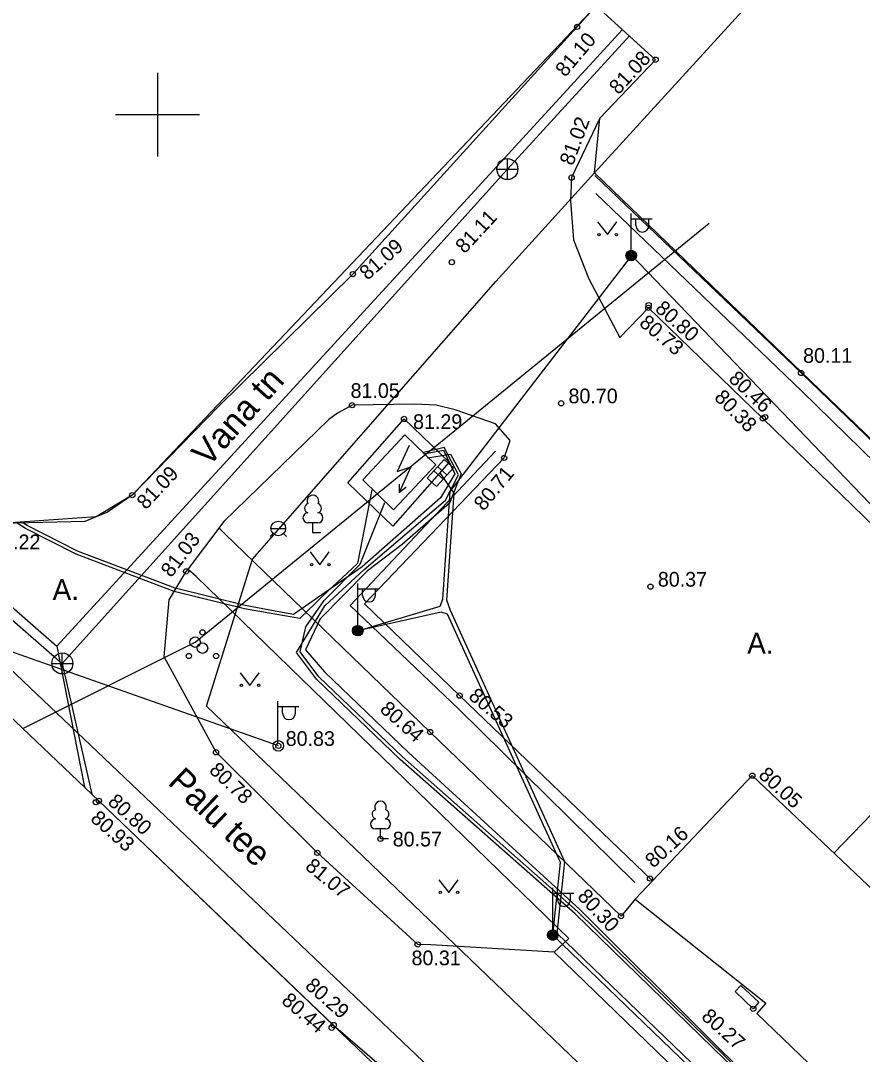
# Model space of a CAD drawing. Extents: x 632271 to 633134, y 6446009 to 6447735.
# Drawn here: x 632343.48 to 632383.58, y 6447005.2 to 6447054.48 of the extents above; entities that cross this region are included whole.
import ezdxf

# ---------------------------------------------------------------- set-up
doc = ezdxf.new("R2010")
doc.units = 0
for name, color, linetype in [('ALUSVORK', 7, 'Continuous'), ('DKAEV', 7, 'Continuous'), ('ELRAJATIS', 7, 'Continuous'), ('GKAEV', 7, 'Continuous'), ('GTRASS', 7, 'Continuous'), ('HALJASTUS', 7, 'Continuous'), ('KORGUS', 7, 'Continuous'), ('KPOHULIIN', 7, 'Continuous'), ('KTRASS', 7, 'Continuous'), ('Level 29', 7, 'Continuous'), ('Level 56', 7, 'Continuous'), ('MOOTNR', 7, 'Continuous'), ('PIIR', 7, 'Continuous'), ('POST', 7, 'Continuous'), ('RAJATIS', 7, 'Continuous'), ('RDT', 7, 'Continuous'), ('RDTSEADE', 7, 'Continuous'), ('SIKAEV', 7, 'Continuous'), ('SKTRASS', 7, 'Continuous'), ('VEEKOGU', 7, 'Continuous'), ('VKAEV', 7, 'Continuous'), ('VORMISTUS', 7, 'Continuous')]:
    doc.layers.add(name, color=color, linetype=linetype)

msp = doc.modelspace()

# ---------------------------------------------------------------- linework, layer by layer
at = {"layer": 'ALUSVORK'}
for points in [[(632386.387, 6447018.83), (632386.251, 6447018.962), (632382.226, 6447014.794)], [(632378.382, 6447007.372), (632377.512, 6447008.202), (632377.795, 6447008.479), (632378.648, 6447007.683), (632378.382, 6447007.372)]]:
    msp.add_lwpolyline(points, dxfattribs=at)
at = {"layer": 'DKAEV'}
for points in [[(632436.722, 6447040.151), (632480.345, 6446998.915), (632453.232, 6446967.821), (632370.811, 6447047.222), (632398.465, 6447077.525), (632437.023, 6447040.422)], [(632370.811, 6447047.222), (632453.232, 6446967.821), (632448.648, 6446962.504), (632435.548, 6446947.84), (632418.426, 6446958.332), (632352.335, 6447021.805), (632354.522, 6447028.806), (632366.117, 6447042.037)]]:
    msp.add_lwpolyline(points, close=True, dxfattribs=at)
at = {"layer": 'ELRAJATIS'}
for p, q in [((632366.665, 6447046.904), (632366.665, 6447047.904)), ((632366.165, 6447047.404), (632367.165, 6447047.404)), ((632345.46, 6447023.335), (632345.46, 6447024.335)), ((632344.96, 6447023.835), (632345.96, 6447023.835))]:
    msp.add_line(p, q, dxfattribs=at)
for centre in [(632366.665, 6447047.404), (632345.46, 6447023.835)]:
    msp.add_circle(centre, 0.5, dxfattribs=at)
at = {"layer": 'GKAEV'}
for p, q in [((632372.567, 6447043.281), (632372.567, 6447045.281)), ((632372.567, 6447045.031), (632373.567, 6447045.031)), ((632372.794, 6447044.71), (632372.794, 6447045.031)), ((632373.406, 6447044.71), (632373.406, 6447045.031)), ((632359.54, 6447025.646), (632359.54, 6447027.646)), ((632359.54, 6447027.396), (632360.54, 6447027.396)), ((632359.767, 6447027.075), (632359.767, 6447027.396)), ((632360.379, 6447027.075), (632360.379, 6447027.396)), ((632355.724, 6447020.037), (632355.724, 6447022.037)), ((632355.724, 6447021.787), (632356.724, 6447021.787)), ((632355.951, 6447021.466), (632355.951, 6447021.787)), ((632356.563, 6447021.466), (632356.563, 6447021.787)), ((632368.831, 6447011.132), (632368.831, 6447013.132)), ((632368.831, 6447012.882), (632369.831, 6447012.882)), ((632369.058, 6447012.561), (632369.058, 6447012.882)), ((632369.67, 6447012.561), (632369.67, 6447012.882))]:
    msp.add_line(p, q, dxfattribs=at)
for centre, radius in [((632372.567, 6447043.281), 0.25), ((632372.567, 6447043.281), 0.225), ((632372.567, 6447043.281), 0.2), ((632372.567, 6447043.281), 0.175), ((632372.567, 6447043.281), 0.15), ((632372.567, 6447043.281), 0.125), ((632372.567, 6447043.281), 0.1), ((632372.567, 6447043.281), 0.075), ((632372.567, 6447043.281), 0.05), ((632372.567, 6447043.281), 0.025), ((632359.54, 6447025.396), 0.25), ((632359.54, 6447025.396), 0.225), ((632359.54, 6447025.396), 0.2), ((632359.54, 6447025.396), 0.175), ((632359.54, 6447025.396), 0.15), ((632359.54, 6447025.396), 0.125), ((632359.54, 6447025.396), 0.1), ((632359.54, 6447025.396), 0.075), ((632359.54, 6447025.396), 0.05), ((632359.54, 6447025.396), 0.025), ((632351.788, 6447024.852), 0.25), ((632355.754, 6447019.906), 0.25), ((632368.831, 6447010.882), 0.25), ((632368.831, 6447010.882), 0.225), ((632368.831, 6447010.882), 0.2), ((632368.831, 6447010.882), 0.175), ((632368.831, 6447010.882), 0.15), ((632368.831, 6447010.882), 0.125), ((632368.831, 6447010.882), 0.1), ((632368.831, 6447010.882), 0.075), ((632368.831, 6447010.882), 0.05), ((632368.831, 6447010.882), 0.025)]:
    msp.add_circle(centre, radius, dxfattribs=at)
for centre in [(632373.1, 6447044.71), (632360.073, 6447027.075), (632356.257, 6447021.466), (632369.364, 6447012.561)]:
    msp.add_arc(centre, 0.306, 180, 0, dxfattribs=at)
at = {"layer": 'GTRASS'}
for p, q in [((632361.985, 6447034.23), (632361.416, 6447032.988)), ((632361.416, 6447032.988), (632362.064, 6447033.213)), ((632362.064, 6447033.213), (632361.509, 6447031.984)), ((632361.509, 6447032.38), (632361.509, 6447031.984)), ((632361.509, 6447031.984), (632361.839, 6447032.248))]:
    msp.add_line(p, q, dxfattribs=at)
at = {"layer": 'HALJASTUS'}
for p, q in [((632370.967, 6447044.885), (632371.431, 6447044.278)), ((632371.431, 6447044.278), (632371.876, 6447044.885)), ((632357.271, 6447029.151), (632357.735, 6447028.544)), ((632357.735, 6447028.544), (632358.18, 6447029.151)), ((632353.929, 6447023.395), (632354.393, 6447022.788)), ((632354.393, 6447022.788), (632354.838, 6447023.395)), ((632363.407, 6447013.527), (632363.871, 6447012.92)), ((632363.871, 6447012.92), (632364.316, 6447013.527))]:
    msp.add_line(p, q, dxfattribs=at)
for points in [[(632370.887, 6447046.242), (632380.699, 6447036.82), (632390.554, 6447027.177), (632400.213, 6447017.862), (632410.932, 6447007.556), (632419.699, 6446999.165)], [(632372.741, 6447013.387), (632364.354, 6447021.659), (632359.176, 6447026.59), (632366.102, 6447033.958)]]:
    msp.add_lwpolyline(points, dxfattribs=at)
for centre in [(632371.03, 6447044.278), (632371.859, 6447044.278), (632357.334, 6447028.544), (632358.162, 6447028.544), (632353.992, 6447022.788), (632354.821, 6447022.788), (632363.47, 6447012.92), (632364.298, 6447012.92)]:
    msp.add_circle(centre, 0.055, dxfattribs=at)
at = {"layer": 'KORGUS'}
msp.add_lwpolyline([(632347.199, 6447017.288), (632392.605, 6446973.786), (632416.715, 6446951.196), (632428.281, 6446941.177), (632429.147, 6446939.436), (632427.686, 6446935.737), (632434.456, 6446929.979), (632454.11, 6446952.319), (632463.743, 6446963.173), (632455.613, 6446970.441), (632453.23, 6446967.82), (632370.81, 6447047.22), (632371.065, 6447049.835), (632373.729, 6447052.616), (632370.903, 6447055.192), (632348.792, 6447031.861), (632347.076, 6447030.823), (632342.546, 6447030.503), (632338.557, 6447025.506)], close=True, dxfattribs=at)
at = {"layer": 'KPOHULIIN'}
for points in [[(632360.2, 6447032.119), (632359.526, 6447028.605), (632357.837, 6447027.024), (632356.78, 6447025.977), (632355.309, 6447026.234), (632354.139, 6447026.438), (632350.793, 6447027.264), (632346.124, 6447029.047), (632343.703, 6447030.27), (632343.31, 6447030.522)], [(632391.323, 6446975.03), (632392.928, 6446976.671), (632394.994, 6446978.621), (632396.848, 6446980.891), (632397.597, 6446981.786), (632398.04, 6446982.688), (632398.233, 6446983.561), (632397.924, 6446984.553), (632390.479, 6446991.712), (632384.486, 6446997.659), (632377.115, 6447005.01), (632370.011, 6447012.009), (632361.67, 6447019.376), (632357.687, 6447023.192), (632356.791, 6447024.395), (632357.067, 6447025.581), (632357.936, 6447026.839), (632359.654, 6447028.567), (632360.826, 6447031.507)]]:
    msp.add_lwpolyline(points, dxfattribs=at)
at = {"layer": 'KTRASS'}
for points in [[(632430.108, 6446984.417), (632445.429, 6446969.828), (632447.616, 6446967.426), (632447.606, 6446967.088), (632434.411, 6446953.213), (632428.966, 6446953.062), (632413.919, 6446967.41), (632413.932, 6446967.753), (632413.563, 6446967.767), (632397.66, 6446983.289), (632383.178, 6446997.049), (632368.831, 6447010.882), (632369.194, 6447014.35), (632363.806, 6447026.19), (632363.503, 6447026.273), (632359.54, 6447025.396), (632363.456, 6447026.571), (632363.583, 6447026.895), (632363.933, 6447032.033), (632372.592, 6447043.281), (632386.551, 6447028.723)], [(632362.675, 6447033.823), (632363.619, 6447034.001), (632364.169, 6447032.881), (632363.481, 6447031.734), (632359.75, 6447028.436), (632356.482, 6447026.176), (632355.35, 6447026.383), (632354.167, 6447026.596), (632350.841, 6447027.417), (632346.189, 6447029.194), (632343.782, 6447030.409), (632343.595, 6447030.529)], [(632391.208, 6446975.141), (632392.816, 6446976.785), (632394.877, 6446978.73), (632396.725, 6446980.993), (632397.462, 6446981.874), (632397.888, 6446982.741), (632398.068, 6446983.554), (632397.783, 6446984.466), (632390.367, 6446991.598), (632384.373, 6446997.546), (632377.049, 6447004.935), (632369.902, 6447011.892), (632361.562, 6447019.258), (632357.567, 6447023.086), (632356.618, 6447024.359), (632357.962, 6447026.586), (632359.844, 6447028.307), (632363.717, 6447031.618), (632364.337, 6447032.834), (632363.66, 6447034.124), (632362.624, 6447033.872)], [(632362.862, 6447033.64), (632363.952, 6447033.816), (632364.464, 6447032.881), (632363.914, 6447031.481), (632361.648, 6447029.501), (632359.993, 6447028.257), (632357.752, 6447025.964), (632357.046, 6447024.49), (632357.958, 6447023.443), (632361.958, 6447019.587), (632370.112, 6447012.108), (632376.543, 6447005.684), (632384.188, 6446998.16)], [(632383.57, 6447002.321), (632381.156, 6446999.981), (632380.573, 6446999.859), (632369.04, 6447010.958), (632369.398, 6447014.384), (632363.95, 6447026.358), (632363.78, 6447026.85), (632364.128, 6447031.959), (632363.455, 6447032.943)]]:
    msp.add_lwpolyline(points, dxfattribs=at)
at = {"layer": 'Level 29'}
for p, q in [((632355.398, 6447030.27), (632356.098, 6447030.27)), ((632355.501, 6447030.023), (632355.361, 6447029.883)), ((632355.995, 6447030.023), (632356.135, 6447029.883))]:
    msp.add_line(p, q, dxfattribs=at)
msp.add_circle((632355.748, 6447030.27), 0.35, dxfattribs=at)
at = {"layer": 'Level 56'}
msp.add_lwpolyline([(632370.828, 6447047.098), (632380.66, 6447037.683), (632391.222, 6447027.499), (632400.709, 6447018.261), (632411.37, 6447008.032), (632420.24, 6446999.487), (632423.664, 6446996.08)], dxfattribs=at)
at = {"layer": 'MOOTNR'}
for points in [[(632341.113, 6447028.224), (632345.196, 6447024.666), (632372.156, 6447054.06)], [(632345.195, 6447024.666), (632346.522, 6447017.932)]]:
    msp.add_lwpolyline(points, dxfattribs=at)
at = {"layer": 'PIIR'}
for p, q in [((632357.642, 6447030.539), (632357.162, 6447030.539)), ((632357.402, 6447030.064), (632357.402, 6447030.539)), ((632357.782, 6447030.064), (632357.402, 6447030.064)), ((632360.861, 6447015.945), (632360.381, 6447015.945)), ((632360.621, 6447015.47), (632360.621, 6447015.945)), ((632361.001, 6447015.47), (632360.621, 6447015.47))]:
    msp.add_line(p, q, dxfattribs=at)
for centre, radius in [((632352.138, 6447025.316), 0.125), ((632352.138, 6447024.566), 0.25), ((632351.488, 6447024.191), 0.125), ((632352.788, 6447024.191), 0.125)]:
    msp.add_circle(centre, radius, dxfattribs=at)
for centre, radius, start, end in [((632357.402, 6447031.584), 0.277, 332.5799, 207.4201), ((632357.232, 6447031.237), 0.233, 109.0217, 253.1415), ((632357.572, 6447031.237), 0.233, 286.8508, 70.9859), ((632357.165, 6447030.776), 0.238, 90.0016, 269.3953), ((632357.639, 6447030.776), 0.238, 270.6047, 89.9984), ((632360.621, 6447016.99), 0.277, 332.5799, 207.4201), ((632360.451, 6447016.643), 0.233, 109.0217, 253.1415), ((632360.791, 6447016.643), 0.233, 286.8508, 70.9859), ((632360.384, 6447016.182), 0.238, 90.0016, 269.3953), ((632360.858, 6447016.182), 0.238, 270.6047, 89.9984)]:
    msp.add_arc(centre, radius, start, end, dxfattribs=at)
at = {"layer": 'POST'}
msp.add_lwpolyline([(632339.687, 6447026.694), (632374.276, 6446993.802), (632383.462, 6447002.425)], dxfattribs=at)
at = {"layer": 'RAJATIS'}
for points in [[(632361.243, 6447031.154), (632359.777, 6447032.582), (632361.783, 6447034.732), (632363.249, 6447033.304), (632361.243, 6447031.154)], [(632372.756, 6447012.598), (632378.979, 6447007.634), (632378.548, 6447007.153), (632407.541, 6446979.26), (632420.642, 6446992.862), (632389.857, 6447022.427), (632386.387, 6447018.83), (632388.124, 6447017.182), (632384.14, 6447012.977), (632378.335, 6447018.486), (632372.756, 6447012.598)]]:
    msp.add_lwpolyline(points, dxfattribs=at)
at = {"layer": 'RDT'}
for centre in [(632369.988, 6447054.182), (632373.729, 6447052.616), (632369.727, 6447046.997), (632364.02, 6447042.966), (632359.305, 6447042.397), (632373.385, 6447040.788), (632373.399, 6447040.916), (632380.66, 6447037.683), (632359.264, 6447036.145), (632369.228, 6447036.239), (632378.95, 6447035.578), (632361.741, 6447035.492), (632378.837, 6447035.52), (632366.51, 6447033.635), (632348.792, 6447031.861), (632351.357, 6447028.223), (632373.486, 6447027.497), (632359.54, 6447025.396), (632364.39, 6447022.302), (632362.988, 6447020.566), (632355.754, 6447019.906), (632352.782, 6447019.598), (632378.335, 6447018.486), (632347.061, 6447017.222), (632347.199, 6447017.288), (632360.621, 6447015.47), (632357.612, 6447014.804), (632373.463, 6447013.581), (632372.081, 6447011.789), (632362.394, 6447010.439), (632368.831, 6447010.882), (632378.382, 6447007.372), (632358.388, 6447006.596), (632358.294, 6447006.468)]:
    msp.add_circle(centre, 0.125, dxfattribs=at)
at = {"layer": 'RDTSEADE'}
for p, q in [((632363.648, 6447033.564), (632362.85, 6447032.675)), ((632364.092, 6447033.165), (632363.648, 6447033.564)), ((632363.158, 6447033.018), (632363.603, 6447032.62)), ((632363.294, 6447032.276), (632364.092, 6447033.165)), ((632363.339, 6447033.22), (632363.784, 6447032.822)), ((632362.85, 6447032.675), (632363.294, 6447032.276))]:
    msp.add_line(p, q, dxfattribs=at)
at = {"layer": 'SIKAEV'}
msp.add_lwpolyline([(632343.581, 6447020.729), (632351.788, 6447024.852), (632376.279, 6447044.818)], dxfattribs=at)
at = {"layer": 'SKTRASS'}
msp.add_lwpolyline([(632355.754, 6447019.906), (632347.229, 6447022.915), (632338.849, 6447025.872)], dxfattribs=at)
at = {"layer": 'VEEKOGU'}
for points in [[(632352.888, 6447036.071), (632359.305, 6447042.397), (632370.903, 6447055.192)], [(632373.729, 6447052.616), (632371.065, 6447049.835), (632369.727, 6447046.997)], [(632369.727, 6447046.997), (632369.666, 6447045.884), (632369.812, 6447044.027), (632370.546, 6447042.169), (632372.028, 6447039.379), (632373.385, 6447040.788), (632378.837, 6447035.52), (632386.887, 6447027.693), (632385.636, 6447026.372), (632387.726, 6447024.323), (632388.296, 6447024.313), (632388.519, 6447024.064), (632388.605, 6447023.519), (632389.787, 6447022.354)], [(632373.58, 6447013.468), (632364.39, 6447022.302), (632359.853, 6447026.678), (632366.51, 6447033.635), (632366.801, 6447034.47), (632366.098, 6447035.259), (632364.182, 6447035.93), (632363.265, 6447036.148), (632362.259, 6447036.201), (632359.264, 6447036.145)], [(632352.888, 6447036.071), (632348.792, 6447031.861), (632347.619, 6447031.045), (632346.532, 6447030.602), (632342.546, 6447030.503)], [(632359.264, 6447036.145), (632358.564, 6447035.772), (632358.166, 6447035.465), (632353.154, 6447030.608), (632351.357, 6447028.223)], [(632361.208, 6447030.385), (632359.065, 6447032.446), (632361.741, 6447035.492), (632363.884, 6447033.431), (632361.208, 6447030.385)], [(632353.208, 6447030.019), (632352.916, 6447030.293)], [(632372.756, 6447012.598), (632372.081, 6447011.789), (632362.988, 6447020.566), (632353.208, 6447030.019)], [(632351.835, 6447027.98), (632351.441, 6447028.334)], [(632363.021, 6447010.418), (632362.394, 6447010.439), (632357.612, 6447014.804), (632352.782, 6447019.598), (632350.315, 6447024.144), (632350.552, 6447026.871), (632351.357, 6447028.223)], [(632368.898, 6447010.077), (632369.599, 6447010.716), (632351.835, 6447027.98)], [(632338.557, 6447025.506), (632347.199, 6447017.288), (632358.388, 6447006.596)], [(632381.86, 6446991.56), (632381.825, 6446997.546), (632382.473, 6446998.223), (632381.104, 6446998.252), (632368.898, 6447010.077), (632363.021, 6447010.418)], [(632358.388, 6447006.596), (632360.557, 6447004.71), (632373.851, 6446992.039), (632377.248, 6446988.68)]]:
    msp.add_lwpolyline(points, dxfattribs=at)
at = {"layer": 'VKAEV'}
for points in [[(632366.665, 6447047.404), (632372.492, 6447053.752)], [(632345.46, 6447023.835), (632366.665, 6447047.404)], [(632340.81, 6447027.875), (632345.46, 6447023.835)], [(632345.46, 6447023.835), (632346.871, 6447017.602)]]:
    msp.add_lwpolyline(points, dxfattribs=at)
at = {"layer": 'VORMISTUS'}
for p, q in [((632350, 6447052), (632350, 6447048)), ((632348, 6447050), (632352, 6447050))]:
    msp.add_line(p, q, dxfattribs=at)

# ---------------------------------------------------------------- texts
at = {"layer": 'RDT'}
for s, rotation, p in [('81.10', 49.7524, (632369.421, 6447051.753)), ('81.08', 47.3467, (632371.956, 6447050.917)), ('81.02', 69.5542, (632369.786, 6447047.53)), ('81.11', 47.1991, (632364.631, 6447043.337)), ('81.09', 41.3441, (632360.001, 6447042.073)), ('80.80', 318.2756, (632373.658, 6447040.68)), ('80.73', 319.6288, (632372.902, 6447039.989)), ('80.46', 316.4606, (632377.162, 6447037.349)), ('80.38', 314.5059, (632376.481, 6447036.474)), ('81.09', 46.7787, (632349.442, 6447031.131)), ('80.71', 50.4891, (632365.541, 6447031.065)), ('81.03', 52.6095, (632350.649, 6447027.891)), ('80.53', 320.0182, (632364.768, 6447022.193)), ('80.64', 318.3152, (632360.546, 6447021.583)), ('80.78', 316.3878, (632352.413, 6447018.691)), ('80.05', 317.5742, (632378.587, 6447018.452)), ('80.80', 317.9133, (632347.583, 6447017.172)), ('80.93', 318.3195, (632346.754, 6447016.37)), ('80.16', 42.4805, (632373.621, 6447014.049)), ('81.07', 320.7146, (632356.987, 6447014.073)), ('80.30', 312.5336, (632369.963, 6447012.695)), ('80.29', 318.6614, (632356.982, 6447008.395)), ('80.44', 319.432, (632355.856, 6447007.679)), ('80.27', 317.6733, (632375.861, 6447006.936))]:
    msp.add_text(s, height=0.7, rotation=rotation, dxfattribs=at).set_placement(p)
for s, p in [('80.11', (632380.756, 6447038.167)), ('81.05', (632359.195, 6447036.493)), ('80.70', (632369.578, 6447036.239)), ('81.29', (632362.173, 6447035.013)), ('81.22', (632342.073, 6447029.281)), ('80.37', (632373.836, 6447027.497)), ('80.83', (632356.104, 6447019.906)), ('80.57', (632361.204, 6447015.112)), ('80.31', (632362.1, 6447009.447))]:
    msp.add_text(s, height=0.7, dxfattribs=at).set_placement(p)
at = {"layer": 'VEEKOGU'}
for s, rotation, p in [('Vana tn', 48.2049, (632352.415, 6447033.153)), ('Palu tee', 316.495, (632350.432, 6447018.111))]:
    msp.add_text(s, height=1.2, rotation=rotation, dxfattribs=at).set_placement(p)
for p in [(632344.994, 6447026.856), (632378.092, 6447024.295)]:
    msp.add_text('A.', height=1, dxfattribs=at).set_placement(p)

doc.saveas('drawing.dxf')
